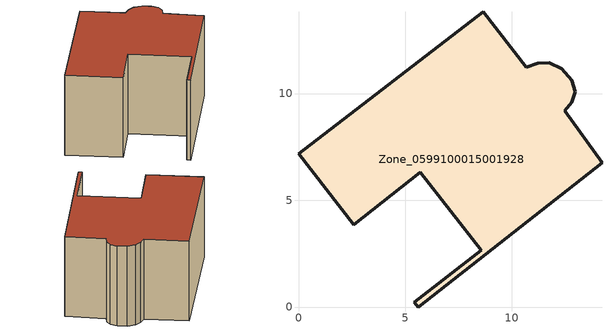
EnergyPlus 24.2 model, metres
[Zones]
Zone_0599100015001928
 floor ground (C_G): 14.22,6.75 5.6,0 5.43,0.22 8.55,2.67 5.71,6.31 2.59,3.86 0,7.19 8.66,13.82 10.68,11.23 11.2,11.41 11.75,11.44 12.34,11.16 12.79,10.62 12.97,10.09 12.81,9.59 12.48,9.2 z0.92
 wall outside (C_F): 12.81,9.59 12.97,10.09 12.79,10.62 12.34,11.16 11.75,11.44 11.2,11.41 10.68,11.23 8.66,13.82 0,7.19 2.59,3.86 5.71,6.31 8.55,2.67 5.43,0.22 5.6,0 14.22,6.75 12.48,9.2 12.81,9.59 z0.92:7.25
 roof outside (C_R): 5.6,0 14.22,6.75 12.48,9.2 12.81,9.59 12.97,10.09 12.79,10.62 12.34,11.16 11.75,11.44 11.2,11.41 10.68,11.23 8.66,13.82 0,7.19 2.59,3.86 5.71,6.31 8.55,2.67 5.43,0.22 z7.25
[BUILDING]
Pand.0599100015001928: North Axis=0; Terrain=City; Loads Convergence Tolerance Value=0.04; Temperature Convergence Tolerance Value=0.4; Solar Distribution=FullExterior; Maximum Number of Warmup Days=25; Minimum Number of Warmup Days=1
[Site:Location]
Rotterdam.The.Hague.AP_ZH_NLD Design_Conditions: Latitude=51.96; Longitude=4.45; Time Zone=1; Elevation=-4.5
[SITE:GROUNDTEMPERATURE:BUILDINGSURFACE]
18, 18, 18, 18, 18, 18, 18, 18, 18, 18, 18, 18
[MATERIAL] Thermal Absorptance=0.9; Solar Absorptance=0.7; Visible Absorptance=0.7
Name | Roughness | Thickness | Conductivity | Density | Specific Heat
G.TC.1975-1991 | MediumSmooth | 0.15 | 0.288461 | 540 | 1210
F.TC.1975-1991 | Rough | 0.3 | 0.230769 | 1920 | 840
R.TC.1975-1991 | MediumRough | 0.2 | 0.153846 | 1500 | 1000
[CONSTRUCTION]
C_G: G.TC.1975-1991
C_F: F.TC.1975-1991
C_R: R.TC.1975-1991
[ZONE]
Zone_0599100015001928: Type=1; Multiplier=1; Ceiling Height=Autocalculate; Volume=Autocalculate; Floor Area=autocalculate; Part of Total Floor Area=Yes
[ZONEINFILTRATION:DESIGNFLOWRATE]
Infil_Zone_0599100015001928: Zone or ZoneList or Space or SpaceList=Zone_0599100015001928; Schedule=AlwaysOn; Design Flow Rate Calculation Method=Flow/Area; Flow Rate per Floor Area=0.003; Constant Term Coefficient=1; Temperature Term Coefficient=0; Velocity Term Coefficient=0; Velocity Squared Term Coefficient=0
[HVACTEMPLATE:ZONE:IDEALLOADSAIRSYSTEM]
Zone_0599100015001928: Maximum Heating Supply Air Temperature=50; Minimum Cooling Supply Air Temperature=13; Maximum Heating Supply Air Humidity Ratio=0.0156; Minimum Cooling Supply Air Humidity Ratio=0.0077; Heating Limit=NoLimit; Cooling Limit=NoLimit; Dehumidification Control Type=ConstantSensibleHeatRatio; Cooling Sensible Heat Ratio=0.7; Dehumidification Setpoint=60; Humidification Control Type=None; Humidification Setpoint=30; Outdoor Air Method=None; Outdoor Air Flow Rate per Person=0.00944; Outdoor Air Flow Rate per Zone Floor Area=0; Outdoor Air Flow Rate per Zone=0; Demand Controlled Ventilation Type=None; Outdoor Air Economizer Type=NoEconomizer; Heat Recovery Type=None; Sensible Heat Recovery Effectiveness=0.7; Latent Heat Recovery Effectiveness=0.65
[ZONECONTROL:THERMOSTAT]
ThermostatControl_Zone_0599100015001928: Zone or ZoneList=Zone_0599100015001928; Control Type Schedule=DualSetpointControlType; Control 1=Thermostat_Zone_0599100015001928; Temperature Difference Between Cutout And Setpoint=0
[THERMOSTATSETPOINT:DUALSETPOINT]
Thermostat_Zone_0599100015001928: Heating Setpoint Temperature Schedule=HeatingSetpoint_Zone_0599100015001928; Cooling Setpoint Temperature Schedule=CoolingSetpoint_Zone_0599100015001928
[SCHEDULE:COMPACT]
HeatingSetpoint_Zone_0599100015001928: Through: 12/31, For: AllDays, Until: 24:00, 21
CoolingSetpoint_Zone_0599100015001928: Through: 12/31, For: AllDays, Until: 24:00, 24
DualSetpointControlType: Through: 12/31, For: AllDays, Until: 24:00, 4
AlwaysOn: Through: 12/31, For: AllDays, Until: 24:00, 1
